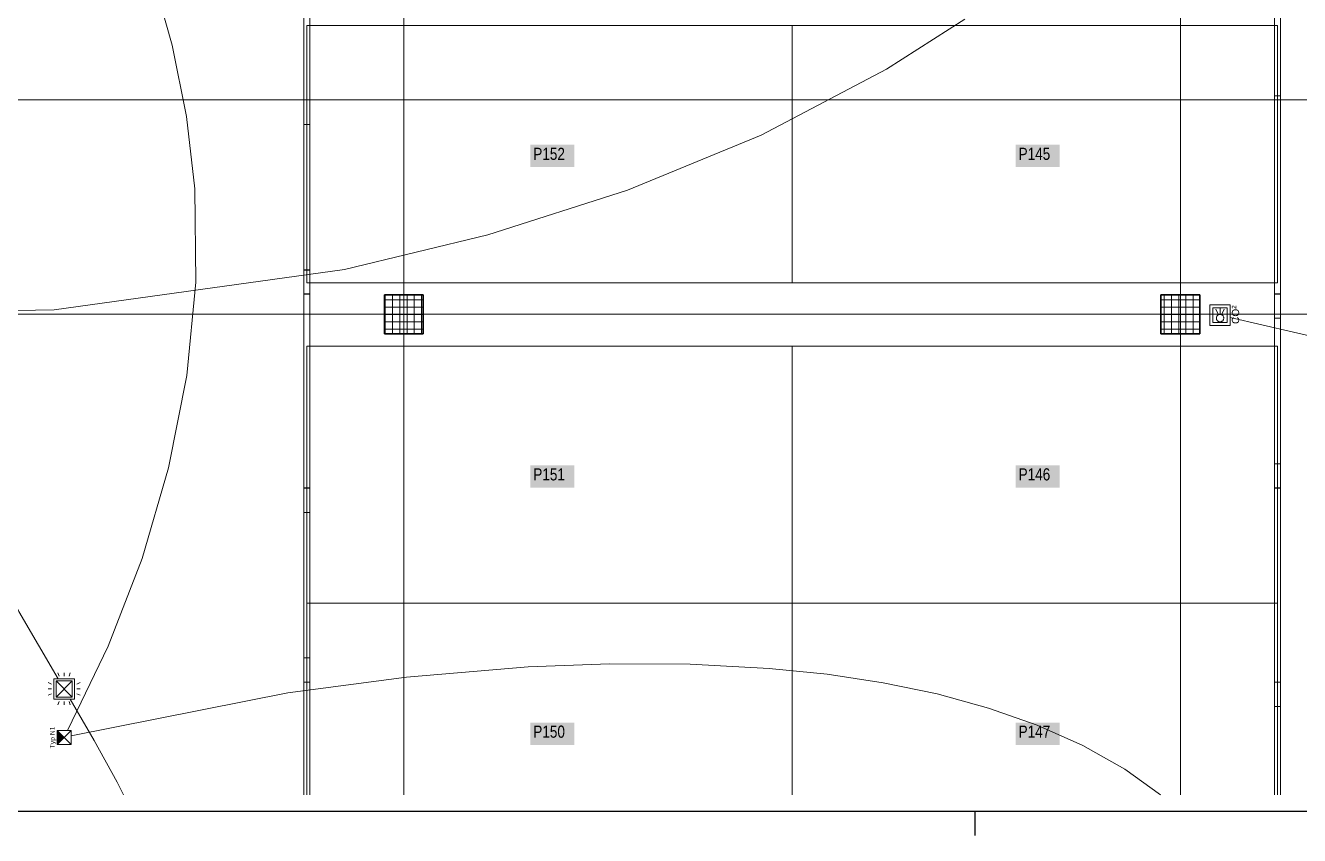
# Model space of a CAD drawing. Extents: x -1067 to 613, y -179 to 712.
# Drawn here: x -843.1 to -580.5, y -179.5 to -12.6 of the extents above; entities that cross this region are included whole.
import ezdxf
from ezdxf.lldxf.tags import DXFTag

# ---------------------------------------------------------------- set-up
doc = ezdxf.new("R2010")
doc.units = 0
doc.layers.get('0').update_dxf_attribs({"lineweight": 13})
for name, color, linetype, lineweight in [('A-FLOR-____-OTLN', 7, 'Continuous', 9), ('C-PRKG-____-IDEN', 7, 'Continuous', 5), ('C-PRKG-____-OTLN', 7, 'Continuous', 9), ('S-COLS-____-MCUT', 7, 'Continuous', 35), ('S-COLS-____-OTLN', 7, 'Continuous', 9), ('S-GRID-____-OTLN', 7, 'Continuous', 5)]:
    doc.layers.add(name, color=color, linetype=linetype, lineweight=lineweight)
for name, color, linetype, lineweight, true_color in [('EL01_WAN_BUS-KNX', 7, 'Continuous', 13, 0xcc0099), ('EL01_WAN_CO-Anlage', 7, 'Continuous', 13, 0x993300), ('EL01_WAN_Leitung_BUS-KNX', 4, 'Continuous', 13, 0x00ffff), ('EL01_WAN_Leitung_HLKS', 5, 'Continuous', 13, 0x0000ff), ('EL01_WAN_Leitung_Notbeleuchtung', 7, 'Continuous', 13, 0x009900), ('EL01_WAN_Leuchten', 7, 'Continuous', 13, 0x0080ff), ('EL01_WAN_Licht', 7, 'Continuous', 13, 0x0080ff), ('EL01_WAN_Notbeleuchtungen', 7, 'Continuous', 13, 0x009900), ('EL01_WAN_Notbeleuchtungentyp', 7, 'Continuous', 13, 0x009900)]:
    doc.layers.add(name, color=color, linetype=linetype, lineweight=lineweight, true_color=true_color)
doc.styles.get("Standard").update_dxf_attribs({"font": 'arial.ttf'})
tags = doc.linetypes.add('_Rasterlinie_', pattern=[0.375, 0.2, -0.05, 0.075, -0.05]).pattern_tags.tags
tags[10:11] = [DXFTag(74, 4), DXFTag(75, 0), DXFTag(340, '0'), DXFTag(46, 1.0), DXFTag(50, 0.0), DXFTag(44, 0.0), DXFTag(45, 0.0)]
tags[8:9] = [DXFTag(74, 4), DXFTag(75, 0), DXFTag(340, '0'), DXFTag(46, 1.0), DXFTag(50, 0.0), DXFTag(44, 0.0), DXFTag(45, 0.0)]
tags[6:7] = [DXFTag(74, 4), DXFTag(75, 0), DXFTag(340, '0'), DXFTag(46, 1.0), DXFTag(50, 0.0), DXFTag(44, 0.0), DXFTag(45, 0.0)]
tags[4:5] = [DXFTag(74, 4), DXFTag(75, 0), DXFTag(340, '0'), DXFTag(46, 1.0), DXFTag(50, 0.0), DXFTag(44, 0.0), DXFTag(45, 0.0)]

# ---------------------------------------------------------------- blocks, each defined once
blk = doc.blocks.new('Referenz-A0UJ3194XE', base_point=(-1062.18, -175.86))
at = {"layer": 'A-FLOR-____-OTLN', "color": 0, "linetype": 'Continuous', "ltscale": 0.13}
blk.add_line((-85.1, -27.97), (-985.1, -27.97), dxfattribs=at)
at = {"layer": 'C-PRKG-____-IDEN', "color": 7, "linetype": 'Continuous', "ltscale": 0.13, "true_color": 0xffffff}
for points in [[(-739.05, -41.79), (-729.98, -41.79), (-739.05, -37.19)], [(-729.98, -41.79), (-739.05, -37.19), (-729.98, -37.19)], [(-639.05, -41.79), (-629.98, -41.79), (-639.05, -37.19)], [(-629.98, -41.79), (-639.05, -37.19), (-629.98, -37.19)], [(-739.05, -107.81), (-729.98, -107.81), (-739.05, -103.22)], [(-729.98, -107.81), (-739.05, -103.22), (-729.98, -103.22)], [(-639.05, -107.81), (-629.98, -107.81), (-639.05, -103.22)], [(-629.98, -107.81), (-639.05, -103.22), (-629.98, -103.22)], [(-739.05, -160.8), (-729.98, -160.8), (-739.05, -156.21)], [(-729.98, -160.8), (-739.05, -156.21), (-729.98, -156.21)], [(-639.05, -160.8), (-629.98, -160.8), (-639.05, -156.21)], [(-629.98, -160.8), (-639.05, -156.21), (-629.98, -156.21)]]:
    blk.add_solid(points, dxfattribs=at)
at = {"layer": 'C-PRKG-____-OTLN', "color": 0, "linetype": 'Continuous', "ltscale": 0.13}
for p, q in [((-785.1, -12.64), (-685.1, -12.64)), ((-785.1, -65.62), (-785.1, -12.64)), ((-685.1, -12.64), (-785.1, -12.64)), ((-785.1, -12.64), (-785.1, -65.62)), ((-785.1, -65.62), (-785.1, -12.64)), ((-785.1, -12.64), (-685.1, -12.64)), ((-785.1, -12.64), (-785.1, -12.64)), ((-685.1, -65.62), (-685.1, -12.64)), ((-585.1, -12.64), (-685.1, -12.64)), ((-585.1, -12.64), (-685.1, -12.64)), ((-685.1, -12.64), (-685.1, -65.62)), ((-685.1, -65.62), (-685.1, -12.64)), ((-685.1, -12.64), (-585.1, -12.64)), ((-685.1, -12.64), (-685.1, -12.64)), ((-685.1, -65.62), (-685.1, -12.64)), ((-685.1, -65.62), (-685.1, -12.64)), ((-685.1, -12.64), (-685.1, -65.62)), ((-685.1, -12.64), (-685.1, -12.64)), ((-585.1, -65.62), (-585.1, -12.64)), ((-585.1, -65.62), (-585.1, -12.64)), ((-585.1, -12.64), (-585.1, -65.62)), ((-585.1, -12.64), (-585.1, -12.64)), ((-785.1, -65.62), (-685.1, -65.62)), ((-785.1, -65.62), (-685.1, -65.62)), ((-685.1, -65.62), (-785.1, -65.62)), ((-785.1, -65.62), (-785.1, -65.62)), ((-585.1, -65.62), (-685.1, -65.62)), ((-685.1, -65.62), (-585.1, -65.62)), ((-585.1, -65.62), (-685.1, -65.62)), ((-685.1, -65.62), (-685.1, -65.62)), ((-685.1, -65.62), (-685.1, -65.62)), ((-585.1, -65.62), (-585.1, -65.62)), ((-785.1, -78.66), (-685.1, -78.66)), ((-785.1, -78.66), (-785.1, -131.65)), ((-785.1, -78.66), (-785.1, -131.65)), ((-685.1, -78.66), (-785.1, -78.66)), ((-785.1, -78.66), (-685.1, -78.66)), ((-785.1, -131.65), (-785.1, -78.66)), ((-785.1, -78.66), (-785.1, -78.66)), ((-685.1, -78.66), (-685.1, -131.65)), ((-585.1, -78.66), (-685.1, -78.66)), ((-585.1, -78.66), (-685.1, -78.66)), ((-685.1, -78.66), (-685.1, -131.65)), ((-685.1, -131.65), (-685.1, -78.66)), ((-685.1, -78.66), (-585.1, -78.66)), ((-685.1, -78.66), (-685.1, -78.66)), ((-685.1, -78.66), (-685.1, -131.65)), ((-685.1, -131.65), (-685.1, -78.66)), ((-685.1, -78.66), (-685.1, -131.65)), ((-685.1, -78.66), (-685.1, -78.66)), ((-585.1, -78.66), (-585.1, -131.65)), ((-585.1, -131.65), (-585.1, -78.66)), ((-585.1, -78.66), (-585.1, -131.65)), ((-585.1, -78.66), (-585.1, -78.66)), ((-785.1, -131.65), (-685.1, -131.65)), ((-785.1, -131.65), (-785.1, -171.09)), ((-785.1, -131.65), (-785.1, -171.09)), ((-685.1, -131.65), (-785.1, -131.65)), ((-785.1, -131.65), (-685.1, -131.65)), ((-785.1, -171.09), (-785.1, -131.65)), ((-785.1, -131.65), (-785.1, -131.65)), ((-785.1, -131.65), (-685.1, -131.65)), ((-785.1, -131.65), (-685.1, -131.65)), ((-685.1, -131.65), (-785.1, -131.65)), ((-785.1, -131.65), (-785.1, -131.65)), ((-685.1, -131.65), (-685.1, -171.09)), ((-585.1, -131.65), (-685.1, -131.65)), ((-585.1, -131.65), (-685.1, -131.65)), ((-685.1, -131.65), (-685.1, -171.09)), ((-685.1, -171.09), (-685.1, -131.65)), ((-685.1, -131.65), (-585.1, -131.65)), ((-685.1, -131.65), (-685.1, -131.65)), ((-585.1, -131.65), (-685.1, -131.65)), ((-685.1, -131.65), (-585.1, -131.65)), ((-585.1, -131.65), (-685.1, -131.65)), ((-685.1, -131.65), (-685.1, -131.65)), ((-685.1, -131.65), (-685.1, -171.09)), ((-685.1, -171.09), (-685.1, -131.65)), ((-685.1, -131.65), (-685.1, -171.09)), ((-685.1, -131.65), (-685.1, -131.65)), ((-685.1, -131.65), (-685.1, -131.65)), ((-585.1, -131.65), (-585.1, -171.09)), ((-585.1, -171.09), (-585.1, -131.65)), ((-585.1, -131.65), (-585.1, -171.09)), ((-585.1, -131.65), (-585.1, -131.65)), ((-585.1, -131.65), (-585.1, -131.65))]:
    blk.add_line(p, q, dxfattribs=at)
at = {"layer": 'S-COLS-____-MCUT', "color": 0, "linetype": 'Continuous', "ltscale": 0.35}
for p, q in [((-761.1, -68.12), (-769.1, -68.12)), ((-769.1, -68.12), (-769.1, -76.12)), ((-761.1, -76.12), (-761.1, -68.12)), ((-601.1, -68.12), (-609.1, -68.12)), ((-609.1, -68.12), (-609.1, -76.12)), ((-601.1, -76.12), (-601.1, -68.12)), ((-769.1, -76.12), (-761.1, -76.12)), ((-609.1, -76.12), (-601.1, -76.12))]:
    blk.add_line(p, q, dxfattribs=at)
at = {"layer": 'S-COLS-____-OTLN', "color": 0, "linetype": 'Continuous', "ltscale": 0.13}
for p, q in [((-768.94, -76.12), (-768.94, -68.12)), ((-767.44, -76.12), (-767.44, -68.12)), ((-765.94, -76.12), (-765.94, -68.12)), ((-764.44, -76.12), (-764.44, -68.12)), ((-762.94, -76.12), (-762.94, -68.12)), ((-761.44, -76.12), (-761.44, -68.12)), ((-608.44, -76.12), (-608.44, -68.12)), ((-606.94, -76.12), (-606.94, -68.12)), ((-605.44, -76.12), (-605.44, -68.12)), ((-603.94, -76.12), (-603.94, -68.12)), ((-602.44, -76.12), (-602.44, -68.12)), ((-769.1, -69.16), (-761.1, -69.16)), ((-769.1, -70.66), (-761.1, -70.66)), ((-609.1, -69.16), (-601.1, -69.16)), ((-609.1, -70.66), (-601.1, -70.66)), ((-769.1, -72.16), (-761.1, -72.16)), ((-609.1, -72.16), (-601.1, -72.16)), ((-769.1, -73.66), (-761.1, -73.66)), ((-769.1, -75.16), (-761.1, -75.16)), ((-609.1, -73.66), (-601.1, -73.66)), ((-609.1, -75.16), (-601.1, -75.16))]:
    blk.add_line(p, q, dxfattribs=at)
at = {"layer": 'S-GRID-____-OTLN', "color": 0, "linetype": '_Rasterlinie_', "ltscale": 0.13}
for p, q in [((-765.1, -171.09), (-765.1, 546.38)), ((-605.1, -171.09), (-605.1, 546.38)), ((-1046.54, -72.12), (-144.67, -72.12))]:
    blk.add_line(p, q, dxfattribs=at)
at = {"layer": 'C-PRKG-____-IDEN', "color": 0, "linetype": 'Continuous', "ltscale": 0.13, "char_height": 2.5, "attachment_point": 1}
for s, insert in [('{\\W0.8;\\fArial;P152}', (-738.43, -37.82)), ('{\\W0.8;\\fArial;P145}', (-638.43, -37.82)), ('{\\W0.8;\\fArial;P151}', (-738.43, -103.84)), ('{\\W0.8;\\fArial;P146}', (-638.43, -103.84)), ('{\\W0.8;\\fArial;P150}', (-738.43, -156.83)), ('{\\W0.8;\\fArial;P147}', (-638.43, -156.83))]:
    blk.add_mtext(s, dxfattribs=dict(at, insert=insert))
blk = doc.blocks.new('Kabelkanal-A0UJ31F2XE', base_point=(-785.7, -107.91))
at = {"color": 0, "linetype": 'ByBlock', "lineweight": -2, "ltscale": 0.13}
for p, q in [((-785.69, -67.89), (-785.69, -67.92)), ((-785.69, -67.89), (-784.49, -67.89)), ((-785.69, -107.89), (-785.69, -67.89)), ((-785.69, -67.92), (-784.49, -67.92)), ((-785.69, -107.91), (-785.69, -67.92)), ((-784.49, -67.89), (-784.49, -67.92)), ((-784.49, -67.89), (-784.49, -107.89)), ((-784.49, -67.92), (-784.49, -107.91)), ((-785.69, -107.89), (-785.69, -107.91)), ((-784.49, -107.89), (-785.69, -107.89)), ((-784.49, -107.91), (-785.69, -107.91)), ((-784.49, -107.89), (-784.49, -107.91))]:
    blk.add_line(p, q, dxfattribs=at)
blk = doc.blocks.new('Deckendose UP-A0UJ31HOXE', base_point=(-598.42, -73.8))
at = {"color": 0, "lineweight": -2}
for p, q in [((-598.42, -73.8), (-598.42, -70.8)), ((-598.42, -70.8), (-595.42, -70.8)), ((-595.42, -70.8), (-595.42, -73.8)), ((-595.42, -73.8), (-598.42, -73.8))]:
    blk.add_line(p, q, dxfattribs=at)
blk = doc.blocks.new('Leitung-A0UJ31IYXE', base_point=(-833.63, -171.09))
at = {"color": 0, "linetype": 'ByBlock', "lineweight": -2, "ltscale": 0.13}
for p, q in [((-722.72, -144.11), (-739.5, -144.75)), ((-706.1, -144.19), (-722.72, -144.11)), ((-689.8, -145.05), (-706.1, -144.19)), ((-764.57, -146.86), (-789.01, -150.11)), ((-739.5, -144.75), (-764.57, -146.86)), ((-677.9, -146.27), (-689.8, -145.05)), ((-666.36, -148.02), (-677.9, -146.27)), ((-655.24, -150.32), (-666.36, -148.02)), ((-789.01, -150.11), (-833.63, -158.92)), ((-644.64, -153.22), (-655.24, -150.32)), ((-634.6, -156.74), (-644.64, -153.22)), ((-625.22, -160.93), (-634.6, -156.74)), ((-616.57, -165.82), (-625.22, -160.93)), ((-609.21, -171.09), (-616.57, -165.82))]:
    blk.add_line(p, q, dxfattribs=at)
blk = doc.blocks.new('Notleuchte eckig-A0UJ31NEXE', base_point=(-836.55, -160.73))
at = {"color": 0, "lineweight": -2}
for p, q in [((-833.63, -160.73), (-836.55, -157.81)), ((-833.63, -157.81), (-836.55, -160.73)), ((-836.55, -160.73), (-836.55, -157.81)), ((-836.55, -157.81), (-833.63, -157.81)), ((-833.63, -157.81), (-833.63, -160.73)), ((-833.63, -160.73), (-836.55, -160.73))]:
    blk.add_line(p, q, dxfattribs=at)
for points in [[(-835.09, -159.27), (-836.55, -159.27), (-836.55, -157.81)], [(-836.55, -160.73), (-835.09, -159.27), (-836.55, -159.27)]]:
    blk.add_solid(points, dxfattribs=at)
blk = doc.blocks.new('Bemerkung 1-A0UJ31NGXE', base_point=(-838.04, -161.53))
at = {"color": 0, "lineweight": -2, "insert": (-838.04, -161.53), "char_height": 1, "attachment_point": 1, "rotation": 90}
blk.add_mtext('{\\fArial;Typ N1}', dxfattribs=at)
blk = doc.blocks.new('LED-Langfeldleuchte 37W-A0UJ31NOXE', base_point=(-585.7, -27.09))
at = {"color": 0, "linetype": 'ByBlock', "lineweight": -2, "ltscale": 0.13}
for p, q in [((-585.69, 2.9), (-585.69, 2.91)), ((-585.69, -27.09), (-585.69, 2.91)), ((-585.69, 2.91), (-584.49, 2.91)), ((-585.69, -27.09), (-585.69, 2.9)), ((-585.69, 2.9), (-584.49, 2.9)), ((-584.49, 2.9), (-584.49, 2.91)), ((-584.49, 2.91), (-584.49, -27.09)), ((-584.49, 2.9), (-584.49, -27.09)), ((-585.69, -27.09), (-585.69, -27.09)), ((-584.49, -27.09), (-585.69, -27.09)), ((-584.49, -27.09), (-585.69, -27.09)), ((-584.49, -27.09), (-584.49, -27.09))]:
    blk.add_line(p, q, dxfattribs=at)
blk = doc.blocks.new('Kabelkanal-A0UJ31OIXE', base_point=(-785.7, -27.98))
at = {"color": 0, "linetype": 'ByBlock', "lineweight": -2, "ltscale": 0.13}
for p, q in [((-785.69, 3.82), (-785.69, 3.84)), ((-785.69, 3.84), (-784.49, 3.84)), ((-785.69, -27.96), (-785.69, 3.84)), ((-785.69, 3.82), (-784.49, 3.82)), ((-785.69, -27.98), (-785.69, 3.82)), ((-784.49, 3.82), (-784.49, 3.84)), ((-784.49, 3.84), (-784.49, -27.96)), ((-784.49, 3.82), (-784.49, -27.98)), ((-785.69, -27.98), (-785.69, -27.96)), ((-784.49, -27.96), (-785.69, -27.96)), ((-784.49, -27.98), (-785.69, -27.98)), ((-784.49, -27.98), (-784.49, -27.96))]:
    blk.add_line(p, q, dxfattribs=at)
blk = doc.blocks.new('Leitung-A0UJ31OUXE', base_point=(-873.16, -147.17))
at = {"color": 0, "linetype": 'ByBlock', "lineweight": -2, "ltscale": 0.13}
for p, q in [((-841.43, 46.07), (-839.33, 47.67)), ((-839.33, 47.67), (-837.19, 49.23)), ((-843.49, 44.41), (-841.43, 46.07)), ((-846.82, 41.54), (-846.16, 42.13)), ((-846.16, 42.13), (-845.51, 42.71)), ((-845.51, 42.71), (-843.49, 44.41)), ((-849.35, 39.13), (-848.72, 39.75)), ((-848.72, 39.75), (-848.1, 40.35)), ((-848.1, 40.35), (-847.46, 40.95)), ((-847.46, 40.95), (-846.82, 41.54)), ((-856.01, 31.46), (-849.35, 39.13)), ((-861.5, 23.01), (-856.01, 31.46)), ((-865.86, 13.87), (-861.5, 23.01)), ((-869.16, 4.12), (-865.86, 13.87)), ((-871.45, -6.14), (-869.16, 4.12)), ((-872.8, -16.84), (-871.45, -6.14)), ((-873.16, -33.5), (-872.8, -16.84)), ((-871.73, -50.64), (-873.16, -33.5)), ((-868.69, -67.96), (-871.73, -50.64)), ((-864.24, -85.19), (-868.69, -67.96)), ((-858.58, -102.01), (-864.24, -85.19)), ((-851.91, -118.14), (-858.58, -102.01)), ((-844.43, -133.3), (-851.91, -118.14)), ((-836.33, -147.17), (-844.43, -133.3))]:
    blk.add_line(p, q, dxfattribs=at)
blk = doc.blocks.new('Bewegungsmelder UP-A0UJ31PAXE', base_point=(-838.42, -152.59))
at = {"color": 0, "lineweight": -2}
for p, q in [((-836.1, -146.66), (-836.37, -145.95)), ((-835.09, -146.66), (-835.09, -145.95)), ((-834.09, -146.66), (-833.82, -145.95)), ((-837.71, -148.27), (-838.42, -147.99)), ((-837.71, -149.27), (-838.42, -149.27)), ((-837.19, -147.17), (-837.19, -151.37)), ((-832.99, -147.17), (-837.19, -147.17)), ((-833.41, -147.59), (-836.77, -147.59)), ((-836.77, -147.59), (-836.77, -150.95)), ((-836.77, -147.59), (-833.41, -150.95)), ((-833.41, -147.59), (-836.77, -150.95)), ((-833.41, -150.95), (-833.41, -147.59)), ((-832.99, -151.37), (-832.99, -147.17)), ((-832.48, -148.27), (-831.77, -147.99)), ((-832.48, -149.27), (-831.77, -149.27)), ((-837.71, -150.27), (-838.42, -150.55)), ((-837.19, -151.37), (-832.99, -151.37)), ((-836.77, -150.95), (-833.41, -150.95)), ((-836.1, -151.88), (-836.37, -152.59)), ((-835.09, -151.88), (-835.09, -152.59)), ((-834.09, -151.88), (-833.82, -152.59)), ((-832.48, -150.27), (-831.77, -150.55))]:
    blk.add_line(p, q, dxfattribs=at)
blk = doc.blocks.new('Leitung-A0UJ31QEXE', base_point=(-594.82, -171.09))
at = {"color": 0, "linetype": 'ByBlock', "lineweight": -2, "ltscale": 0.13}
for p, q in [((-594.82, -72.79), (-575.26, -77.33)), ((-575.26, -77.33), (-555.92, -82.87)), ((-555.92, -82.87), (-536.86, -89.42)), ((-536.86, -89.42), (-518.18, -96.98)), ((-518.18, -96.98), (-499.96, -105.57)), ((-499.96, -105.57), (-482.3, -115.2)), ((-482.3, -115.2), (-466.95, -124.74)), ((-466.95, -124.74), (-452.11, -135.05)), ((-452.11, -135.05), (-437.79, -146.06)), ((-437.79, -146.06), (-423.97, -157.7)), ((-423.97, -157.7), (-410.65, -169.9)), ((-410.65, -169.9), (-409.45, -171.09))]:
    blk.add_line(p, q, dxfattribs=at)
blk = doc.blocks.new('Kabelkanal-A0UJ31X2XE', base_point=(-585.7, -147.91))
at = {"color": 0, "linetype": 'ByBlock', "lineweight": -2, "ltscale": 0.13}
for p, q in [((-585.69, -107.89), (-585.69, -107.91)), ((-585.69, -107.89), (-584.49, -107.89)), ((-585.69, -147.88), (-585.69, -107.89)), ((-585.69, -107.91), (-584.49, -107.91)), ((-585.69, -147.91), (-585.69, -107.91)), ((-584.49, -107.89), (-584.49, -107.91)), ((-584.49, -107.89), (-584.49, -147.88)), ((-584.49, -107.91), (-584.49, -147.91)), ((-585.69, -147.88), (-585.69, -147.91)), ((-584.49, -147.88), (-585.69, -147.88)), ((-584.49, -147.91), (-585.69, -147.91)), ((-584.49, -147.88), (-584.49, -147.91))]:
    blk.add_line(p, q, dxfattribs=at)
blk = doc.blocks.new('Gasmelder-A0UJ31XMXE', base_point=(-599.02, -74.4))
at = {"color": 0, "linetype": 'ByBlock', "lineweight": -2, "ltscale": 0.13}
for p, q in [((-599.02, -74.4), (-599.02, -70.2)), ((-599.02, -70.2), (-594.82, -70.2)), ((-596.92, -72.14), (-596.92, -70.85)), ((-594.82, -70.2), (-594.82, -74.4)), ((-597.24, -72.21), (-597.79, -71.04)), ((-597.67, -72.81), (-597.68, -72.9)), ((-597.68, -72.9), (-597.67, -73)), ((-597.65, -72.71), (-597.67, -72.81)), ((-597.67, -73), (-597.65, -73.1)), ((-597.62, -72.61), (-597.65, -72.71)), ((-597.65, -73.1), (-597.62, -73.2)), ((-597.58, -72.52), (-597.62, -72.61)), ((-597.62, -73.2), (-597.58, -73.29)), ((-597.52, -72.44), (-597.58, -72.52)), ((-597.58, -73.29), (-597.52, -73.37)), ((-597.45, -72.37), (-597.52, -72.44)), ((-597.52, -73.37), (-597.45, -73.44)), ((-597.38, -72.3), (-597.45, -72.37)), ((-597.45, -73.44), (-597.38, -73.51)), ((-597.3, -72.25), (-597.38, -72.3)), ((-597.21, -72.2), (-597.3, -72.25)), ((-597.11, -72.17), (-597.21, -72.2)), ((-597.02, -72.15), (-597.11, -72.17)), ((-596.92, -72.14), (-597.02, -72.15)), ((-596.82, -72.15), (-596.92, -72.14)), ((-596.72, -72.17), (-596.82, -72.15)), ((-596.62, -72.2), (-596.72, -72.17)), ((-596.54, -72.25), (-596.62, -72.2)), ((-596.59, -72.21), (-596.05, -71.04)), ((-596.45, -72.3), (-596.54, -72.25)), ((-596.38, -72.37), (-596.45, -72.3)), ((-596.45, -73.51), (-596.38, -73.44)), ((-596.31, -72.44), (-596.38, -72.37)), ((-596.38, -73.44), (-596.31, -73.37)), ((-596.26, -72.52), (-596.31, -72.44)), ((-596.31, -73.37), (-596.26, -73.29)), ((-596.21, -72.61), (-596.26, -72.52)), ((-596.26, -73.29), (-596.21, -73.2)), ((-596.18, -72.71), (-596.21, -72.61)), ((-596.21, -73.2), (-596.18, -73.1)), ((-596.16, -72.81), (-596.18, -72.71)), ((-596.18, -73.1), (-596.16, -73)), ((-596.15, -72.9), (-596.16, -72.81)), ((-596.16, -73), (-596.15, -72.9)), ((-594.82, -74.4), (-599.02, -74.4)), ((-597.38, -73.51), (-597.3, -73.56)), ((-597.3, -73.56), (-597.21, -73.61)), ((-597.21, -73.61), (-597.11, -73.64)), ((-597.11, -73.64), (-597.02, -73.66)), ((-597.02, -73.66), (-596.92, -73.67)), ((-596.92, -73.67), (-596.82, -73.66)), ((-596.82, -73.66), (-596.72, -73.64)), ((-596.72, -73.64), (-596.62, -73.61)), ((-596.62, -73.61), (-596.54, -73.56)), ((-596.54, -73.56), (-596.45, -73.51))]:
    blk.add_line(p, q, dxfattribs=at)
blk = doc.blocks.new('Bemerkung 1-A0UJ31XOXE', base_point=(-594.49, -74.12))
at = {"color": 0, "lineweight": -2, "insert": (-594.49, -74.12), "char_height": 1.5, "attachment_point": 1, "rotation": 90}
blk.add_mtext('{\\fArial;CO²}', dxfattribs=at)
blk = doc.blocks.new('LED-Langfeldleuchte 37W-A0UJ31ZEXE', base_point=(-785.7, -63))
at = {"color": 0, "linetype": 'ByBlock', "lineweight": -2, "ltscale": 0.13}
for p, q in [((-785.69, -33), (-785.69, -33)), ((-785.69, -62.99), (-785.69, -33)), ((-785.69, -33), (-784.49, -33)), ((-785.69, -63), (-785.69, -33)), ((-785.69, -33), (-784.49, -33)), ((-784.49, -33), (-784.49, -33)), ((-784.49, -33), (-784.49, -62.99)), ((-784.49, -33), (-784.49, -63)), ((-785.69, -62.99), (-785.69, -63)), ((-784.49, -62.99), (-785.69, -62.99)), ((-784.49, -63), (-785.69, -63)), ((-784.49, -62.99), (-784.49, -63))]:
    blk.add_line(p, q, dxfattribs=at)
blk = doc.blocks.new('LED-Langfeldleuchte 37W-A0UJ31ZMXE', base_point=(-585.7, -171.09))
at = {"color": 0, "linetype": 'ByBlock', "lineweight": -2, "ltscale": 0.13}
for p, q in [((-585.69, -152.9), (-585.69, -152.91)), ((-585.69, -171.09), (-585.69, -152.9)), ((-585.69, -152.9), (-584.49, -152.9)), ((-585.69, -171.09), (-585.69, -152.91)), ((-585.69, -152.91), (-584.49, -152.91)), ((-584.49, -152.9), (-584.49, -152.91)), ((-584.49, -152.9), (-584.49, -171.09)), ((-584.49, -152.91), (-584.49, -171.09))]:
    blk.add_line(p, q, dxfattribs=at)
blk = doc.blocks.new('Kabelkanal-A0UJ322AXE', base_point=(-585.7, -67.97))
at = {"color": 0, "linetype": 'ByBlock', "lineweight": -2, "ltscale": 0.13}
for p, q in [((-585.69, -27.95), (-585.69, -27.97)), ((-585.69, -27.95), (-584.49, -27.95)), ((-585.69, -67.94), (-585.69, -27.95)), ((-585.69, -27.97), (-584.49, -27.97)), ((-585.69, -67.97), (-585.69, -27.97)), ((-584.49, -27.95), (-584.49, -27.97)), ((-584.49, -27.95), (-584.49, -67.94)), ((-584.49, -27.97), (-584.49, -67.97)), ((-585.69, -67.94), (-585.69, -67.97)), ((-584.49, -67.94), (-585.69, -67.94)), ((-584.49, -67.97), (-585.69, -67.97)), ((-584.49, -67.94), (-584.49, -67.97))]:
    blk.add_line(p, q, dxfattribs=at)
blk = doc.blocks.new('Leitung-A0UJ322CXE', base_point=(-833.85, -171.09))
at = {"color": 0, "linetype": 'ByBlock', "lineweight": -2, "ltscale": 0.13}
for p, q in [((-828.92, -159.88), (-833.85, -151.37)), ((-824.2, -168.5), (-828.92, -159.88)), ((-822.87, -171.09), (-824.2, -168.5))]:
    blk.add_line(p, q, dxfattribs=at)
blk = doc.blocks.new('Kabelkanal-A0UJ322MXE', base_point=(-585.7, -107.91))
at = {"color": 0, "linetype": 'ByBlock', "lineweight": -2, "ltscale": 0.13}
for p, q in [((-585.69, -67.89), (-585.69, -67.92)), ((-585.69, -67.89), (-584.49, -67.89)), ((-585.69, -107.89), (-585.69, -67.89)), ((-585.69, -67.92), (-584.49, -67.92)), ((-585.69, -107.91), (-585.69, -67.92)), ((-584.49, -67.89), (-584.49, -67.92)), ((-584.49, -67.89), (-584.49, -107.89)), ((-584.49, -67.92), (-584.49, -107.91)), ((-585.69, -107.89), (-585.69, -107.91)), ((-584.49, -107.89), (-585.69, -107.89)), ((-584.49, -107.91), (-585.69, -107.91)), ((-584.49, -107.89), (-584.49, -107.91))]:
    blk.add_line(p, q, dxfattribs=at)
blk = doc.blocks.new('LED-Langfeldleuchte 37W-A0UJ3234XE', base_point=(-785.7, -142.91))
at = {"color": 0, "linetype": 'ByBlock', "lineweight": -2, "ltscale": 0.13}
for p, q in [((-785.69, -112.91), (-785.69, -112.91)), ((-785.69, -142.9), (-785.69, -112.91)), ((-785.69, -112.91), (-784.49, -112.91)), ((-785.69, -142.91), (-785.69, -112.91)), ((-785.69, -112.91), (-784.49, -112.91)), ((-784.49, -112.91), (-784.49, -112.91)), ((-784.49, -112.91), (-784.49, -142.9)), ((-784.49, -112.91), (-784.49, -142.91)), ((-785.69, -142.9), (-785.69, -142.91)), ((-784.49, -142.9), (-785.69, -142.9)), ((-784.49, -142.91), (-785.69, -142.91)), ((-784.49, -142.9), (-784.49, -142.91))]:
    blk.add_line(p, q, dxfattribs=at)
blk = doc.blocks.new('LED-Langfeldleuchte 37W-A0UJ323GXE', base_point=(-585.7, -102.92))
at = {"color": 0, "linetype": 'ByBlock', "lineweight": -2, "ltscale": 0.13}
for p, q in [((-585.69, -72.92), (-585.69, -72.92)), ((-585.69, -102.91), (-585.69, -72.92)), ((-585.69, -72.92), (-584.49, -72.92)), ((-585.69, -102.92), (-585.69, -72.92)), ((-585.69, -72.92), (-584.49, -72.92)), ((-584.49, -72.92), (-584.49, -72.92)), ((-584.49, -72.92), (-584.49, -102.91)), ((-584.49, -72.92), (-584.49, -102.92)), ((-585.69, -102.91), (-585.69, -102.92)), ((-584.49, -102.91), (-585.69, -102.91)), ((-584.49, -102.92), (-585.69, -102.92)), ((-584.49, -102.91), (-584.49, -102.92))]:
    blk.add_line(p, q, dxfattribs=at)
blk = doc.blocks.new('Kabelkanal-A0UJ324CXE', base_point=(-785.7, -67.97))
at = {"color": 0, "linetype": 'ByBlock', "lineweight": -2, "ltscale": 0.13}
for p, q in [((-785.69, -27.95), (-785.69, -27.97)), ((-785.69, -27.95), (-784.49, -27.95)), ((-785.69, -67.94), (-785.69, -27.95)), ((-785.69, -27.97), (-784.49, -27.97)), ((-785.69, -67.97), (-785.69, -27.97)), ((-784.49, -27.95), (-784.49, -27.97)), ((-784.49, -27.95), (-784.49, -67.94)), ((-784.49, -27.97), (-784.49, -67.97)), ((-785.69, -67.94), (-785.69, -67.97)), ((-784.49, -67.94), (-785.69, -67.94)), ((-784.49, -67.97), (-785.69, -67.97)), ((-784.49, -67.94), (-784.49, -67.97))]:
    blk.add_line(p, q, dxfattribs=at)
blk = doc.blocks.new('Leitung-A0UJ3252XE', base_point=(-894.82, -72.27))
at = {"color": 0, "linetype": 'ByBlock', "lineweight": -2, "ltscale": 0.13}
for p, q in [((-665.62, -21.65), (-649.52, -11.31)), ((-691.48, -35.24), (-665.62, -21.65)), ((-719.02, -46.58), (-691.48, -35.24)), ((-747.79, -55.76), (-719.02, -46.58)), ((-777.36, -62.87), (-747.79, -55.76)), ((-837.13, -71.22), (-777.36, -62.87)), ((-894.82, -72.27), (-837.13, -71.22))]:
    blk.add_line(p, q, dxfattribs=at)
blk = doc.blocks.new('Leitung-A0UJ325IXE', base_point=(-834.38, -157.81))
at = {"color": 0, "linetype": 'ByBlock', "lineweight": -2, "ltscale": 0.13}
for p, q in [((-827.79, 25.81), (-834.34, 39.27)), ((-821.93, 11.96), (-827.79, 25.81)), ((-816.9, -2.22), (-821.93, 11.96)), ((-812.84, -16.69), (-816.9, -2.22)), ((-809.88, -31.4), (-812.84, -16.69)), ((-808.18, -46.28), (-809.88, -31.4)), ((-807.95, -65.49), (-808.18, -46.28)), ((-809.81, -84.71), (-807.95, -65.49)), ((-813.57, -103.75), (-809.81, -84.71)), ((-819.05, -122.41), (-813.57, -103.75)), ((-826.04, -140.49), (-819.05, -122.41)), ((-834.38, -157.81), (-826.04, -140.49))]:
    blk.add_line(p, q, dxfattribs=at)
blk = doc.blocks.new('Kabelkanal-A0UJ326UXE', base_point=(-585.7, -171.09))
at = {"color": 0, "linetype": 'ByBlock', "lineweight": -2, "ltscale": 0.13}
for p, q in [((-585.69, -147.88), (-585.69, -147.91)), ((-585.69, -147.88), (-584.49, -147.88)), ((-585.69, -171.09), (-585.69, -147.88)), ((-585.69, -147.91), (-584.49, -147.91)), ((-585.69, -171.09), (-585.69, -147.91)), ((-584.49, -147.88), (-584.49, -147.91)), ((-584.49, -147.88), (-584.49, -171.09)), ((-584.49, -147.91), (-584.49, -171.09))]:
    blk.add_line(p, q, dxfattribs=at)
blk = doc.blocks.new('Kabelkanal-A0UJ327YXE', base_point=(-585.7, -27.98))
at = {"color": 0, "linetype": 'ByBlock', "lineweight": -2, "ltscale": 0.13}
for p, q in [((-585.69, 3.82), (-585.69, 3.84)), ((-585.69, 3.84), (-584.49, 3.84)), ((-585.69, -27.96), (-585.69, 3.84)), ((-585.69, 3.82), (-584.49, 3.82)), ((-585.69, -27.98), (-585.69, 3.82)), ((-584.49, 3.82), (-584.49, 3.84)), ((-584.49, 3.84), (-584.49, -27.96)), ((-584.49, 3.82), (-584.49, -27.98)), ((-585.69, -27.98), (-585.69, -27.96)), ((-584.49, -27.96), (-585.69, -27.96)), ((-584.49, -27.98), (-585.69, -27.98)), ((-584.49, -27.98), (-584.49, -27.96))]:
    blk.add_line(p, q, dxfattribs=at)
blk = doc.blocks.new('Kabelkanal-A0UJ32CMXE', base_point=(-785.7, -171.09))
at = {"color": 0, "linetype": 'ByBlock', "lineweight": -2, "ltscale": 0.13}
for p, q in [((-785.69, -147.88), (-785.69, -147.91)), ((-785.69, -147.88), (-784.49, -147.88)), ((-785.69, -171.09), (-785.69, -147.88)), ((-785.69, -147.91), (-784.49, -147.91)), ((-785.69, -171.09), (-785.69, -147.91)), ((-784.49, -147.88), (-784.49, -147.91)), ((-784.49, -147.88), (-784.49, -171.09)), ((-784.49, -147.91), (-784.49, -171.09))]:
    blk.add_line(p, q, dxfattribs=at)
blk = doc.blocks.new('Kabelkanal-A0UJ32D2XE', base_point=(-785.7, -147.91))
at = {"color": 0, "linetype": 'ByBlock', "lineweight": -2, "ltscale": 0.13}
for p, q in [((-785.69, -107.89), (-785.69, -107.91)), ((-785.69, -107.89), (-784.49, -107.89)), ((-785.69, -147.88), (-785.69, -107.89)), ((-785.69, -107.91), (-784.49, -107.91)), ((-785.69, -147.91), (-785.69, -107.91)), ((-784.49, -107.89), (-784.49, -107.91)), ((-784.49, -107.89), (-784.49, -147.88)), ((-784.49, -107.91), (-784.49, -147.91)), ((-785.69, -147.88), (-785.69, -147.91)), ((-784.49, -147.88), (-785.69, -147.88)), ((-784.49, -147.91), (-785.69, -147.91)), ((-784.49, -147.88), (-784.49, -147.91))]:
    blk.add_line(p, q, dxfattribs=at)

msp = doc.modelspace()

# ---------------------------------------------------------------- linework, layer by layer
at = {"color": 0, "linetype": 'ByBlock', "lineweight": -2, "ltscale": 0.13}
for p, q in [((-1062.42, -174.47), (607.58, -174.47)), ((-647.42, -174.47), (-647.42, -179.47))]:
    msp.add_line(p, q, dxfattribs=at)

# ---------------------------------------------------------------- block references
at = {"color": 9, "lineweight": 25, "ltscale": 0.25, "true_color": 0xc0c0c0}
msp.add_blockref('Referenz-A0UJ3194XE', (-1062.18, -175.86), dxfattribs=at)
at = {"layer": 'EL01_WAN_BUS-KNX', "linetype": 'Continuous', "ltscale": 0.13}
msp.add_blockref('Bewegungsmelder UP-A0UJ31PAXE', (-838.42, -152.59), dxfattribs=at)
at = {"layer": 'EL01_WAN_CO-Anlage', "ltscale": 0.13}
for name, p in [('Gasmelder-A0UJ31XMXE', (-599.02, -74.4)), ('Bemerkung 1-A0UJ31XOXE', (-594.49, -74.12))]:
    msp.add_blockref(name, p, dxfattribs=at)
at = {"layer": 'EL01_WAN_Leitung_BUS-KNX', "ltscale": 0.13}
for name, p in [('Leitung-A0UJ31OUXE', (-873.16, -147.17)), ('Leitung-A0UJ322CXE', (-833.85, -171.09))]:
    msp.add_blockref(name, p, dxfattribs=at)
at = {"layer": 'EL01_WAN_Leitung_HLKS', "ltscale": 0.13}
for name, p in [('Leitung-A0UJ3252XE', (-894.82, -72.27)), ('Leitung-A0UJ31QEXE', (-594.82, -171.09))]:
    msp.add_blockref(name, p, dxfattribs=at)
at = {"layer": 'EL01_WAN_Leitung_Notbeleuchtung', "ltscale": 0.13}
for name, p in [('Leitung-A0UJ325IXE', (-834.38, -157.81)), ('Leitung-A0UJ31IYXE', (-833.63, -171.09))]:
    msp.add_blockref(name, p, dxfattribs=at)
at = {"layer": 'EL01_WAN_Leuchten', "ltscale": 0.13}
for name, p in [('Kabelkanal-A0UJ31OIXE', (-785.7, -27.98)), ('Kabelkanal-A0UJ327YXE', (-585.7, -27.98)), ('LED-Langfeldleuchte 37W-A0UJ31NOXE', (-585.7, -27.09)), ('Kabelkanal-A0UJ324CXE', (-785.7, -67.97)), ('Kabelkanal-A0UJ322AXE', (-585.7, -67.97)), ('LED-Langfeldleuchte 37W-A0UJ31ZEXE', (-785.7, -63)), ('Kabelkanal-A0UJ31F2XE', (-785.7, -107.91)), ('Kabelkanal-A0UJ322MXE', (-585.7, -107.91)), ('LED-Langfeldleuchte 37W-A0UJ323GXE', (-585.7, -102.92)), ('Kabelkanal-A0UJ32D2XE', (-785.7, -147.91)), ('Kabelkanal-A0UJ31X2XE', (-585.7, -147.91)), ('LED-Langfeldleuchte 37W-A0UJ3234XE', (-785.7, -142.91)), ('Kabelkanal-A0UJ32CMXE', (-785.7, -171.09)), ('Kabelkanal-A0UJ326UXE', (-585.7, -171.09)), ('LED-Langfeldleuchte 37W-A0UJ31ZMXE', (-585.7, -171.09))]:
    msp.add_blockref(name, p, dxfattribs=at)
at = {"layer": 'EL01_WAN_Licht', "linetype": 'Continuous', "ltscale": 0.13}
msp.add_blockref('Deckendose UP-A0UJ31HOXE', (-598.42, -73.8), dxfattribs=at)
at = {"layer": 'EL01_WAN_Notbeleuchtungen', "linetype": 'Continuous', "ltscale": 0.13}
msp.add_blockref('Notleuchte eckig-A0UJ31NEXE', (-836.55, -160.73), dxfattribs=at)
at = {"layer": 'EL01_WAN_Notbeleuchtungentyp', "linetype": 'Continuous', "ltscale": 0.13}
msp.add_blockref('Bemerkung 1-A0UJ31NGXE', (-838.04, -161.53), dxfattribs=at)

doc.saveas('drawing.dxf')
